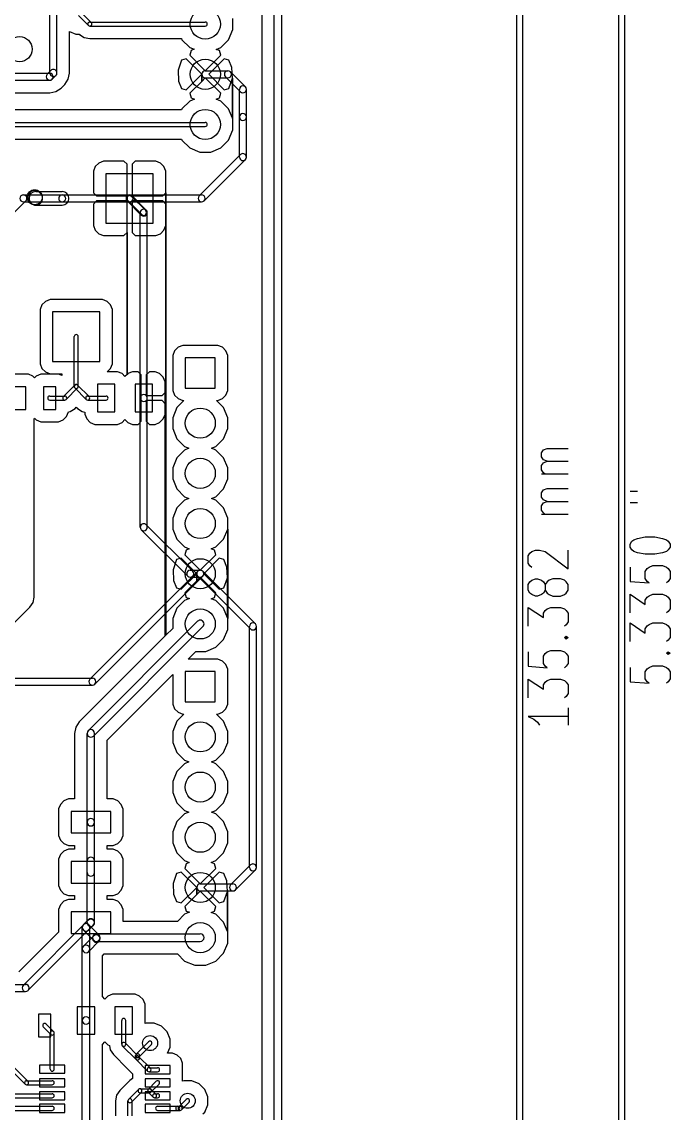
# Model space of a CAD drawing. Extents: x -29274 to 69862, y 24345 to 162744.
# Drawn here: x 56545 to 69462, y 40624 to 62365 of the extents above; entities that cross this region are included whole.
import ezdxf

# ---------------------------------------------------------------- set-up
doc = ezdxf.new("R2010")
doc.units = 0
doc.layers.add('BLACK', color=1, linetype='CONTINUOUS')

msp = doc.modelspace()

# ---------------------------------------------------------------- linework, layer by layer
at = {"layer": 'BLACK'}
for p, q in [((66406, 24474), (66406, 77774)), ((66526, 24474), (66526, 77774)), ((68438, 24426), (68438, 77776)), ((68558, 24426), (68558, 77776)), ((61575, 34920), (61575, 75920)), ((61725, 34920), (61725, 75920)), ((61325, 75620), (61325, 35070)), ((61325, 75620), (61325, 35070)), ((57105, 61345), (57105, 62895)), ((57245, 61345), (57245, 62895)), ((57871, 62292), (57672, 62491)), ((57928, 62349), (57729, 62548)), ((60749, 62211), (60749, 62429)), ((60749, 62211), (60749, 62429)), ((57900, 62360), (60200, 62360)), ((57900, 62280), (60200, 62280)), ((60665, 62009), (60749, 62211)), ((60665, 62009), (60749, 62211)), ((57495, 61345), (57495, 62174)), ((57495, 62174), (57620, 62121)), ((57495, 61345), (57495, 62174)), ((57495, 62174), (57620, 62121)), ((57620, 62121), (57689, 62121)), ((57620, 62121), (57689, 62121)), ((57689, 62121), (57694, 62116)), ((57689, 62121), (57694, 62116)), ((57694, 62116), (57695, 62115)), ((57694, 62116), (57695, 62115)), ((57695, 62115), (57788, 62053)), ((57695, 62115), (57788, 62053)), ((57788, 62053), (57789, 62052)), ((57788, 62053), (57789, 62052)), ((57789, 62052), (57899, 62031)), ((57789, 62052), (57899, 62031)), ((57899, 62031), (57900, 62030)), ((57899, 62031), (57900, 62030)), ((57900, 62030), (59726, 62030)), ((57900, 62030), (59726, 62030)), ((59726, 62030), (59735, 62009)), ((59726, 62030), (59735, 62009)), ((59735, 62009), (59889, 61855)), ((59735, 62009), (59889, 61855)), ((60511, 61855), (60665, 62009)), ((60511, 61855), (60665, 62009)), ((59889, 61855), (59980, 61818)), ((59889, 61855), (59980, 61818)), ((59919, 61792), (59892, 61698)), ((59919, 61792), (59892, 61698)), ((59980, 61818), (59919, 61792)), ((59980, 61818), (59919, 61792)), ((60415, 61816), (60511, 61855)), ((60415, 61816), (60511, 61855)), ((60481, 61792), (60415, 61816)), ((60481, 61792), (60415, 61816)), ((60508, 61698), (60481, 61792)), ((60508, 61698), (60481, 61792)), ((59728, 61601), (59657, 61399)), ((59728, 61601), (59657, 61399)), ((59822, 61628), (59728, 61601)), ((59822, 61628), (59728, 61601)), ((60129, 61320), (59822, 61628)), ((60129, 61320), (59822, 61628)), ((59892, 61698), (60200, 61391)), ((59892, 61698), (60200, 61391)), ((60200, 61391), (60508, 61698)), ((60200, 61391), (60508, 61698)), ((60578, 61628), (60271, 61320)), ((60578, 61628), (60271, 61320)), ((60672, 61601), (60578, 61628)), ((60672, 61601), (60578, 61628)), ((60732, 61454), (60672, 61601)), ((60732, 61454), (60672, 61601)), ((55950, 61340), (57100, 61340)), ((57050, 61320), (57125, 61395)), ((57471, 61223), (57495, 61345)), ((57471, 61223), (57495, 61345)), ((59657, 61399), (59668, 61186)), ((59657, 61399), (59668, 61186)), ((59822, 61012), (60129, 61320)), ((59822, 61012), (60129, 61320)), ((60129, 61179), (60129, 61320)), ((60129, 61320), (60129, 61179)), ((60129, 61179), (60129, 61320)), ((60129, 61320), (60129, 61179)), ((60200, 61390), (60650, 61390)), ((60271, 61320), (60578, 61012)), ((60271, 61320), (60578, 61012)), ((60700, 61369), (60999, 61070)), ((60743, 61241), (60732, 61454)), ((60743, 61241), (60732, 61454)), ((55950, 61200), (57100, 61200)), ((57149, 61221), (57224, 61296)), ((57326, 61044), (57401, 61119)), ((57326, 61044), (57401, 61119)), ((57401, 61119), (57471, 61222)), ((57401, 61119), (57471, 61222)), ((57471, 61222), (57471, 61223)), ((57471, 61222), (57471, 61223)), ((59668, 61186), (59728, 61039)), ((59668, 61186), (59728, 61039)), ((60129, 61179), (59892, 60942)), ((60129, 61179), (59892, 60942)), ((60200, 61249), (60129, 61179)), ((60200, 61249), (60129, 61179)), ((60200, 61250), (60650, 61250)), ((60508, 60942), (60200, 61249)), ((60508, 60942), (60200, 61249)), ((60601, 61270), (60900, 60971)), ((60672, 61039), (60743, 61241)), ((60672, 61039), (60743, 61241)), ((60743, 60444), (60743, 61241)), ((60743, 61241), (60743, 60444)), ((60743, 60444), (60743, 61241)), ((60743, 61241), (60743, 60444)), ((55950, 60950), (57100, 60950)), ((55950, 60950), (57100, 60950)), ((57100, 60950), (57222, 60974)), ((57100, 60950), (57222, 60974)), ((57222, 60974), (57223, 60974)), ((57222, 60974), (57223, 60974)), ((57223, 60974), (57326, 61044)), ((57223, 60974), (57326, 61044)), ((59728, 61039), (59822, 61012)), ((59728, 61039), (59822, 61012)), ((59892, 60942), (59919, 60848)), ((59892, 60942), (59919, 60848)), ((60481, 60848), (60508, 60942)), ((60481, 60848), (60508, 60942)), ((60578, 61012), (60672, 61039)), ((60578, 61012), (60672, 61039)), ((60880, 60470), (60880, 61020)), ((61020, 60470), (61020, 61020)), ((59889, 60785), (59735, 60631)), ((59889, 60785), (59735, 60631)), ((59984, 60825), (59889, 60785)), ((59984, 60825), (59889, 60785)), ((59919, 60848), (59984, 60825)), ((59919, 60848), (59984, 60825)), ((60419, 60823), (60481, 60848)), ((60419, 60823), (60481, 60848)), ((60511, 60785), (60419, 60823)), ((60511, 60785), (60419, 60823)), ((60665, 60631), (60511, 60785)), ((60665, 60631), (60511, 60785)), ((59726, 60610), (55320, 60610)), ((59726, 60610), (55320, 60610)), ((59735, 60631), (59726, 60610)), ((59735, 60631), (59726, 60610)), ((60743, 60444), (60665, 60631)), ((60743, 60444), (60665, 60631)), ((60749, 60429), (60743, 60444)), ((60749, 60429), (60743, 60444)), ((60880, 59670), (60880, 60470)), ((61020, 59670), (61020, 60470)), ((55200, 60360), (60200, 60360)), ((55200, 60280), (60200, 60280)), ((60749, 60211), (60749, 60429)), ((60749, 60211), (60749, 60429)), ((55200, 60030), (59726, 60030)), ((55200, 60030), (59726, 60030)), ((59726, 60030), (59735, 60009)), ((59726, 60030), (59735, 60009)), ((59735, 60009), (59889, 59855)), ((59735, 60009), (59889, 59855)), ((60511, 59855), (60665, 60009)), ((60511, 59855), (60665, 60009)), ((60665, 60009), (60749, 60211)), ((60665, 60009), (60749, 60211)), ((59889, 59855), (60091, 59771)), ((59889, 59855), (60091, 59771)), ((60309, 59771), (60511, 59855)), ((60309, 59771), (60511, 59855)), ((58170, 59588), (58079, 59550)), ((58170, 59588), (58079, 59550)), ((58269, 59588), (58170, 59588)), ((58269, 59588), (58170, 59588)), ((58580, 59589), (58269, 59588)), ((58580, 59589), (58269, 59588)), ((58642, 59527), (58580, 59589)), ((58642, 59527), (58580, 59589)), ((58804, 59589), (58742, 59527)), ((58804, 59589), (58742, 59527)), ((59115, 59588), (58804, 59589)), ((59115, 59588), (58804, 59589)), ((59214, 59588), (59115, 59588)), ((59214, 59588), (59115, 59588)), ((59305, 59550), (59214, 59588)), ((59305, 59550), (59214, 59588)), ((60078, 58898), (60899, 59719)), ((60091, 59771), (60309, 59771)), ((60091, 59771), (60309, 59771)), ((60177, 58799), (60998, 59620)), ((57971, 59388), (57970, 58959)), ((57971, 59388), (57970, 58959)), ((58009, 59480), (57971, 59388)), ((58009, 59480), (57971, 59388)), ((58079, 59550), (58009, 59480)), ((58079, 59550), (58009, 59480)), ((58642, 58897), (58642, 59527)), ((58642, 58897), (58642, 59527)), ((58742, 59527), (58742, 58897)), ((58742, 59527), (58742, 58897)), ((59375, 59480), (59305, 59550)), ((59375, 59480), (59305, 59550)), ((59413, 59388), (59375, 59480)), ((59413, 59388), (59375, 59480)), ((59414, 58959), (59413, 59388)), ((59414, 58959), (59413, 59388)), ((59164, 59339), (58220, 59339)), ((58220, 59339), (58220, 58355)), ((59164, 58355), (59164, 59339)), ((56823, 58982), (57349, 58982)), ((56918, 58943), (56895, 58966)), ((57970, 58959), (58032, 58897)), ((57970, 58959), (58032, 58897)), ((59352, 58897), (59414, 58959)), ((59352, 58897), (59414, 58959)), ((59414, 58735), (59414, 58959)), ((59414, 58959), (59414, 58735)), ((59414, 58735), (59414, 58959)), ((59414, 58959), (59414, 58735)), ((55950, 58122), (56625, 58797)), ((56577, 58917), (57349, 58917)), ((56577, 58777), (57349, 58777)), ((56727, 58752), (56704, 58775)), ((56823, 58712), (57349, 58712)), ((57350, 58917), (58692, 58917)), ((57350, 58777), (58692, 58777)), ((58032, 58797), (57970, 58735)), ((58032, 58797), (57970, 58735)), ((57970, 58735), (57971, 58306)), ((57970, 58735), (57971, 58306)), ((58032, 58897), (58642, 58897)), ((58032, 58897), (58642, 58897)), ((58642, 58797), (58032, 58797)), ((58642, 58797), (58032, 58797)), ((58642, 58797), (58642, 58897)), ((58642, 58897), (58642, 58797)), ((58642, 58797), (58642, 58897)), ((58642, 58897), (58642, 58797)), ((58925, 58515), (58642, 58798)), ((58642, 58167), (58642, 58797)), ((58642, 58167), (58642, 58797)), ((58936, 58526), (58653, 58809)), ((58692, 58917), (60126, 58917)), ((58692, 58777), (60126, 58777)), ((59013, 58603), (58730, 58886)), ((59024, 58614), (58741, 58897)), ((58742, 58897), (59352, 58897)), ((58742, 58897), (59352, 58897)), ((59352, 58797), (58742, 58797)), ((58742, 58797), (58742, 58167)), ((59352, 58797), (58742, 58797)), ((58742, 58797), (58742, 58167)), ((59414, 58735), (59352, 58797)), ((59414, 58735), (59352, 58797)), ((59413, 58306), (59414, 58735)), ((59413, 58306), (59414, 58735)), ((59414, 50144), (59414, 58735)), ((59414, 58735), (59414, 50144)), ((59414, 50144), (59414, 58735)), ((59414, 58735), (59414, 50144)), ((58905, 54870), (58905, 58564)), ((59045, 54870), (59045, 58564)), ((57971, 58306), (58009, 58214)), ((57971, 58306), (58009, 58214)), ((58220, 58355), (59164, 58355)), ((59375, 58214), (59413, 58306)), ((59375, 58214), (59413, 58306)), ((58009, 58214), (58079, 58144)), ((58009, 58214), (58079, 58144)), ((58079, 58144), (58170, 58106)), ((58079, 58144), (58170, 58106)), ((58170, 58106), (58269, 58106)), ((58170, 58106), (58269, 58106)), ((58269, 58106), (58580, 58105)), ((58269, 58106), (58580, 58105)), ((58580, 58105), (58642, 58167)), ((58580, 58105), (58642, 58167)), ((58642, 55339), (58642, 58167)), ((58642, 58167), (58642, 55339)), ((58642, 55339), (58642, 58167)), ((58642, 58167), (58642, 55339)), ((58742, 58167), (58804, 58105)), ((58742, 58167), (58804, 58105)), ((58804, 58105), (59115, 58106)), ((58804, 58105), (59115, 58106)), ((59115, 58106), (59214, 58106)), ((59115, 58106), (59214, 58106)), ((59214, 58106), (59305, 58144)), ((59214, 58106), (59305, 58144)), ((59305, 58144), (59375, 58214)), ((59305, 58144), (59375, 58214)), ((57016, 56796), (56946, 56726)), ((57016, 56796), (56946, 56726)), ((57108, 56834), (57016, 56796)), ((57108, 56834), (57016, 56796)), ((58052, 56834), (57108, 56834)), ((58052, 56834), (57108, 56834)), ((58151, 56834), (58052, 56834)), ((58151, 56834), (58052, 56834)), ((58242, 56796), (58151, 56834)), ((58242, 56796), (58151, 56834)), ((58312, 56726), (58242, 56796)), ((58312, 56726), (58242, 56796)), ((56946, 56726), (56908, 56635)), ((56946, 56726), (56908, 56635)), ((56908, 56635), (56908, 56536)), ((56908, 56635), (56908, 56536)), ((56908, 56536), (56908, 55552)), ((56908, 56536), (56908, 55552)), ((58101, 56585), (57157, 56585)), ((57157, 56585), (57157, 55601)), ((58101, 55601), (58101, 56585)), ((58350, 56634), (58312, 56726)), ((58350, 56634), (58312, 56726)), ((58350, 55650), (58350, 56634)), ((58350, 55650), (58350, 56634)), ((57589, 55099), (57589, 56093)), ((57669, 55099), (57669, 56093)), ((59659, 55881), (59589, 55811)), ((59659, 55881), (59589, 55811)), ((59751, 55919), (59659, 55881)), ((59751, 55919), (59659, 55881)), ((60351, 55919), (59751, 55919)), ((60351, 55919), (59751, 55919)), ((60450, 55919), (60351, 55919)), ((60450, 55919), (60351, 55919)), ((60541, 55881), (60450, 55919)), ((60541, 55881), (60450, 55919)), ((60611, 55811), (60541, 55881)), ((60611, 55811), (60541, 55881)), ((59589, 55811), (59551, 55720)), ((59589, 55811), (59551, 55720)), ((59551, 55720), (59551, 55621)), ((59551, 55720), (59551, 55621)), ((60400, 55670), (59800, 55670)), ((59800, 55670), (59800, 55070)), ((60400, 55070), (60400, 55670)), ((60649, 55719), (60611, 55811)), ((60649, 55719), (60611, 55811)), ((60649, 55119), (60649, 55719)), ((60649, 55119), (60649, 55719)), ((56908, 55552), (56946, 55460)), ((56908, 55552), (56946, 55460)), ((56946, 55460), (57016, 55390)), ((56946, 55460), (57016, 55390)), ((57157, 55601), (58101, 55601)), ((58246, 55394), (58312, 55460)), ((58246, 55394), (58312, 55460)), ((58312, 55460), (58350, 55551)), ((58312, 55460), (58350, 55551)), ((58350, 55551), (58350, 55650)), ((58350, 55551), (58350, 55650)), ((59551, 55621), (59551, 55021)), ((59551, 55621), (59551, 55021)), ((56576, 55344), (56326, 55344)), ((56576, 55344), (56326, 55344)), ((56675, 55344), (56576, 55344)), ((56675, 55344), (56576, 55344)), ((56766, 55306), (56675, 55344)), ((56766, 55306), (56675, 55344)), ((56800, 55272), (56766, 55306)), ((56800, 55272), (56766, 55306)), ((56834, 55306), (56800, 55272)), ((56834, 55306), (56800, 55272)), ((56926, 55344), (56834, 55306)), ((56926, 55344), (56834, 55306)), ((57176, 55344), (56926, 55344)), ((57176, 55344), (56926, 55344)), ((57016, 55390), (57107, 55352)), ((57016, 55390), (57107, 55352)), ((57107, 55352), (57206, 55352)), ((57107, 55352), (57206, 55352)), ((57275, 55344), (57176, 55344)), ((57275, 55344), (57176, 55344)), ((57206, 55352), (57339, 55352)), ((57206, 55352), (57339, 55352)), ((57339, 55318), (57275, 55344)), ((57339, 55318), (57275, 55344)), ((57339, 55352), (57339, 55318)), ((57339, 55352), (57339, 55318)), ((58351, 55394), (58246, 55394)), ((58351, 55394), (58246, 55394)), ((58450, 55394), (58351, 55394)), ((58450, 55394), (58351, 55394)), ((58541, 55356), (58450, 55394)), ((58541, 55356), (58450, 55394)), ((58600, 55297), (58541, 55356)), ((58600, 55297), (58541, 55356)), ((58642, 55339), (58600, 55297)), ((58642, 55339), (58600, 55297)), ((58659, 55356), (58642, 55339)), ((58659, 55356), (58642, 55339)), ((58751, 55394), (58659, 55356)), ((58751, 55394), (58659, 55356)), ((58863, 55395), (58751, 55394)), ((58863, 55395), (58751, 55394)), ((58925, 55333), (58863, 55395)), ((58925, 55333), (58863, 55395)), ((58925, 54970), (58925, 55333)), ((58925, 54970), (58925, 55333)), ((59087, 55395), (59025, 55333)), ((59087, 55395), (59025, 55333)), ((59025, 55333), (59025, 54920)), ((59025, 55333), (59025, 54920)), ((59199, 55394), (59087, 55395)), ((59199, 55394), (59087, 55395)), ((59291, 55356), (59199, 55394)), ((59291, 55356), (59199, 55394)), ((59361, 55286), (59291, 55356)), ((59361, 55286), (59291, 55356)), ((59399, 55195), (59361, 55286)), ((59399, 55195), (59361, 55286)), ((56625, 55095), (56375, 55095)), ((56625, 54645), (56625, 55095)), ((57225, 55095), (56975, 55095)), ((56975, 55095), (56975, 54645)), ((57225, 54645), (57225, 55095)), ((57600, 55127), (57372, 54899)), ((57656, 55071), (57428, 54843)), ((57829, 54843), (57601, 55071)), ((57885, 54899), (57657, 55127)), ((58050, 55145), (58050, 54595)), ((58400, 55145), (58050, 55145)), ((58400, 54595), (58400, 55145)), ((58800, 55145), (58800, 54595)), ((59150, 55145), (58800, 55145)), ((59150, 54595), (59150, 55145)), ((59399, 55096), (59399, 55195)), ((59399, 55096), (59399, 55195)), ((59400, 54982), (59399, 55096)), ((59400, 54982), (59399, 55096)), ((59551, 55021), (59589, 54929)), ((59551, 55021), (59589, 54929)), ((59800, 55070), (60400, 55070)), ((60611, 54929), (60649, 55020)), ((60611, 54929), (60649, 55020)), ((60649, 55020), (60649, 55119)), ((60649, 55020), (60649, 55119)), ((57100, 54910), (57400, 54910)), ((57100, 54830), (57400, 54830)), ((57858, 54910), (58224, 54910)), ((57858, 54830), (58224, 54830)), ((58905, 52296), (58905, 54870)), ((58925, 54920), (58925, 54970)), ((58925, 54920), (58925, 54970)), ((58925, 54820), (58925, 54920)), ((58925, 54820), (58925, 54920)), ((58925, 54770), (58925, 54820)), ((58925, 54770), (58925, 54820)), ((59025, 54920), (59338, 54920)), ((59025, 54920), (59338, 54920)), ((59338, 54820), (59025, 54820)), ((59025, 54820), (59025, 54407)), ((59338, 54820), (59025, 54820)), ((59025, 54820), (59025, 54407)), ((59045, 52296), (59045, 54870)), ((59338, 54920), (59400, 54982)), ((59338, 54920), (59400, 54982)), ((59400, 54758), (59338, 54820)), ((59400, 54758), (59338, 54820)), ((59400, 54758), (59400, 54982)), ((59400, 54982), (59400, 54758)), ((59400, 54758), (59400, 54982)), ((59400, 54982), (59400, 54758)), ((59589, 54929), (59659, 54859)), ((59589, 54929), (59659, 54859)), ((59775, 54821), (59635, 54681)), ((59775, 54821), (59635, 54681)), ((59659, 54859), (59750, 54821)), ((59659, 54859), (59750, 54821)), ((59750, 54821), (59775, 54821)), ((59750, 54821), (59775, 54821)), ((60565, 54681), (60425, 54821)), ((60425, 54821), (60449, 54821)), ((60565, 54681), (60425, 54821)), ((60425, 54821), (60449, 54821)), ((60449, 54821), (60541, 54859)), ((60449, 54821), (60541, 54859)), ((60541, 54859), (60611, 54929)), ((60541, 54859), (60611, 54929)), ((56375, 54645), (56625, 54645)), ((56975, 54645), (57225, 54645)), ((57436, 54504), (57473, 54595)), ((57436, 54504), (57473, 54595)), ((57473, 54595), (57474, 54595)), ((57473, 54595), (57474, 54595)), ((57474, 54595), (57511, 54602)), ((57474, 54595), (57511, 54602)), ((57511, 54602), (57605, 54665)), ((57511, 54602), (57605, 54665)), ((57605, 54665), (57629, 54689)), ((57605, 54665), (57629, 54689)), ((57629, 54689), (57652, 54666)), ((57629, 54689), (57652, 54666)), ((57652, 54666), (57653, 54665)), ((57652, 54666), (57653, 54665)), ((57653, 54665), (57746, 54603)), ((57653, 54665), (57746, 54603)), ((57746, 54603), (57747, 54602)), ((57746, 54603), (57747, 54602)), ((57747, 54602), (57801, 54592)), ((57747, 54602), (57801, 54592)), ((57801, 54592), (57801, 54546)), ((57801, 54592), (57801, 54546)), ((58050, 54595), (58400, 54595)), ((58800, 54595), (59150, 54595)), ((58925, 54407), (58925, 54770)), ((58925, 54407), (58925, 54770)), ((59399, 54644), (59400, 54758)), ((59399, 54644), (59400, 54758)), ((59399, 54545), (59399, 54644)), ((59399, 54545), (59399, 54644)), ((59400, 50130), (59400, 54758)), ((59400, 54758), (59400, 50130)), ((59400, 50130), (59400, 54758)), ((59400, 54758), (59400, 50130)), ((59635, 54681), (59551, 54479)), ((59635, 54681), (59551, 54479)), ((60649, 54479), (60565, 54681)), ((60649, 54479), (60565, 54681)), ((56790, 54458), (56800, 54468)), ((56790, 54458), (56800, 54468)), ((56790, 50906), (56790, 54458)), ((56790, 50906), (56790, 54458)), ((56800, 54468), (56834, 54434)), ((56800, 54468), (56834, 54434)), ((56834, 54434), (56925, 54396)), ((56834, 54434), (56925, 54396)), ((56925, 54396), (57024, 54396)), ((56925, 54396), (57024, 54396)), ((57024, 54396), (57274, 54396)), ((57024, 54396), (57274, 54396)), ((57274, 54396), (57366, 54434)), ((57274, 54396), (57366, 54434)), ((57366, 54434), (57436, 54504)), ((57366, 54434), (57436, 54504)), ((57801, 54546), (57839, 54454)), ((57801, 54546), (57839, 54454)), ((57839, 54454), (57909, 54384)), ((57839, 54454), (57909, 54384)), ((57909, 54384), (58000, 54346)), ((57909, 54384), (58000, 54346)), ((58449, 54346), (58541, 54384)), ((58449, 54346), (58541, 54384)), ((58541, 54384), (58600, 54443)), ((58541, 54384), (58600, 54443)), ((58600, 54443), (58659, 54384)), ((58600, 54443), (58659, 54384)), ((58659, 54384), (58751, 54346)), ((58659, 54384), (58751, 54346)), ((58863, 54345), (58925, 54407)), ((58863, 54345), (58925, 54407)), ((59025, 54407), (59087, 54345)), ((59025, 54407), (59087, 54345)), ((59199, 54346), (59291, 54384)), ((59199, 54346), (59291, 54384)), ((59291, 54384), (59361, 54454)), ((59291, 54384), (59361, 54454)), ((59361, 54454), (59399, 54545)), ((59361, 54454), (59399, 54545)), ((59551, 54479), (59551, 54261)), ((59551, 54479), (59551, 54261)), ((60649, 54261), (60649, 54479)), ((60649, 54261), (60649, 54479)), ((58000, 54346), (58099, 54346)), ((58000, 54346), (58099, 54346)), ((58099, 54346), (58449, 54346)), ((58099, 54346), (58449, 54346)), ((58751, 54346), (58863, 54345)), ((58751, 54346), (58863, 54345)), ((59087, 54345), (59199, 54346)), ((59087, 54345), (59199, 54346)), ((59551, 54261), (59635, 54059)), ((59551, 54261), (59635, 54059)), ((60565, 54059), (60649, 54261)), ((60565, 54059), (60649, 54261)), ((59635, 54059), (59789, 53905)), ((59635, 54059), (59789, 53905)), ((60411, 53905), (60565, 54059)), ((60411, 53905), (60565, 54059)), ((59789, 53835), (59635, 53681)), ((59789, 53835), (59635, 53681)), ((59789, 53905), (59873, 53870)), ((59789, 53905), (59873, 53870)), ((59873, 53870), (59789, 53835)), ((59873, 53870), (59789, 53835)), ((60326, 53870), (60411, 53905)), ((60326, 53870), (60411, 53905)), ((60411, 53835), (60326, 53870)), ((60411, 53835), (60326, 53870)), ((60565, 53681), (60411, 53835)), ((60565, 53681), (60411, 53835)), ((66896, 53781), (66935, 53839)), ((66896, 53696), (66896, 53781)), ((66935, 53839), (67011, 53867)), ((67011, 53867), (67430, 53867)), ((59635, 53681), (59551, 53479)), ((59635, 53681), (59551, 53479)), ((60649, 53479), (60565, 53681)), ((60649, 53479), (60565, 53681)), ((66935, 53639), (66896, 53696)), ((66896, 53524), (66935, 53581)), ((66896, 53439), (66896, 53524)), ((67011, 53610), (66935, 53639)), ((66935, 53581), (67011, 53610)), ((67011, 53610), (67430, 53610)), ((59551, 53479), (59551, 53261)), ((59551, 53479), (59551, 53261)), ((60649, 53261), (60649, 53479)), ((60649, 53261), (60649, 53479)), ((66935, 53381), (66896, 53439)), ((67430, 53353), (66896, 53353)), ((66973, 53353), (66935, 53381)), ((59551, 53261), (59635, 53059)), ((59551, 53261), (59635, 53059)), ((59635, 53059), (59789, 52905)), ((59635, 53059), (59789, 52905)), ((60411, 52905), (60565, 53059)), ((60411, 52905), (60565, 53059)), ((60565, 53059), (60649, 53261)), ((60565, 53059), (60649, 53261)), ((66935, 53039), (67011, 53067)), ((67011, 53067), (67430, 53067)), ((59789, 52835), (59635, 52681)), ((59789, 52835), (59635, 52681)), ((59789, 52905), (59873, 52870)), ((59789, 52905), (59873, 52870)), ((59873, 52870), (59789, 52835)), ((59873, 52870), (59789, 52835)), ((60326, 52870), (60411, 52905)), ((60326, 52870), (60411, 52905)), ((60411, 52835), (60326, 52870)), ((60411, 52835), (60326, 52870)), ((60565, 52681), (60411, 52835)), ((60565, 52681), (60411, 52835)), ((66896, 52981), (66935, 53039)), ((66896, 52896), (66896, 52981)), ((66935, 52839), (66896, 52896)), ((67011, 52810), (66935, 52839)), ((68662, 53016), (68814, 53016)), ((59635, 52681), (59551, 52479)), ((59635, 52681), (59551, 52479)), ((60649, 52479), (60565, 52681)), ((60649, 52479), (60565, 52681)), ((66896, 52724), (66935, 52781)), ((66896, 52639), (66896, 52724)), ((66935, 52581), (66896, 52639)), ((66935, 52781), (67011, 52810)), ((67011, 52810), (67430, 52810)), ((68662, 52787), (68814, 52787)), ((59551, 52479), (59551, 52261)), ((59551, 52479), (59551, 52261)), ((60649, 52261), (60649, 52479)), ((60649, 52261), (60649, 52479)), ((67430, 52553), (66896, 52553)), ((66973, 52553), (66935, 52581)), ((59850, 51321), (58925, 52246)), ((59949, 51420), (59024, 52345)), ((59551, 52261), (59635, 52059)), ((59551, 52261), (59635, 52059)), ((60565, 52059), (60649, 52261)), ((60565, 52059), (60649, 52261)), ((60649, 50479), (60649, 52261)), ((60649, 52261), (60649, 50479)), ((60649, 50479), (60649, 52261)), ((60649, 52261), (60649, 50479)), ((59635, 52059), (59789, 51905)), ((59635, 52059), (59789, 51905)), ((60411, 51905), (60565, 52059)), ((60411, 51905), (60565, 52059)), ((68662, 51959), (68700, 52016)), ((68700, 52016), (68738, 52045)), ((68738, 52045), (68814, 52074)), ((68814, 52074), (68967, 52102)), ((68967, 52102), (69157, 52102)), ((69157, 52102), (69309, 52074)), ((69309, 52074), (69386, 52045)), ((69386, 52045), (69424, 52016)), ((69424, 52016), (69462, 51959)), ((59789, 51905), (59880, 51868)), ((59789, 51905), (59880, 51868)), ((59819, 51842), (59792, 51748)), ((59819, 51842), (59792, 51748)), ((59792, 51748), (60100, 51441)), ((59792, 51748), (60100, 51441)), ((59880, 51868), (59819, 51842)), ((59880, 51868), (59819, 51842)), ((60100, 51441), (60408, 51748)), ((60100, 51441), (60408, 51748)), ((60315, 51866), (60411, 51905)), ((60315, 51866), (60411, 51905)), ((60381, 51842), (60315, 51866)), ((60381, 51842), (60315, 51866)), ((60408, 51748), (60381, 51842)), ((60408, 51748), (60381, 51842)), ((66630, 51725), (66668, 51782)), ((66668, 51782), (66706, 51811)), ((66706, 51811), (66782, 51839)), ((66782, 51839), (66858, 51839)), ((66858, 51839), (66973, 51811)), ((66973, 51811), (67430, 51468)), ((67430, 51468), (67430, 51839)), ((68662, 51902), (68662, 51959)), ((68700, 51845), (68662, 51902)), ((68738, 51816), (68700, 51845)), ((68814, 51788), (68738, 51816)), ((68967, 51759), (68814, 51788)), ((69157, 51759), (68967, 51759)), ((69309, 51788), (69157, 51759)), ((69386, 51816), (69309, 51788)), ((69424, 51845), (69386, 51816)), ((69462, 51902), (69424, 51845)), ((69462, 51959), (69462, 51902)), ((59628, 51651), (59557, 51449)), ((59628, 51651), (59557, 51449)), ((59722, 51678), (59628, 51651)), ((59722, 51678), (59628, 51651)), ((60029, 51370), (59722, 51678)), ((60029, 51370), (59722, 51678)), ((60478, 51678), (60171, 51370)), ((60478, 51678), (60171, 51370)), ((60572, 51651), (60478, 51678)), ((60572, 51651), (60478, 51678)), ((60632, 51504), (60572, 51651)), ((60632, 51504), (60572, 51651)), ((66630, 51582), (66630, 51725)), ((66668, 51525), (66630, 51582)), ((69043, 51503), (69119, 51531)), ((69119, 51531), (69309, 51531)), ((69309, 51531), (69386, 51503)), ((60050, 51419), (57901, 49270)), ((60149, 51320), (58000, 49171)), ((59557, 51449), (59568, 51236)), ((59557, 51449), (59568, 51236)), ((59722, 51062), (60029, 51370)), ((59722, 51062), (60029, 51370)), ((59900, 51440), (60100, 51440)), ((60029, 51229), (60029, 51370)), ((60029, 51370), (60029, 51229)), ((60029, 51229), (60029, 51370)), ((60029, 51370), (60029, 51229)), ((61100, 50271), (60051, 51320)), ((61199, 50370), (60150, 51419)), ((60171, 51370), (60478, 51062)), ((60171, 51370), (60478, 51062)), ((60643, 51291), (60632, 51504)), ((60643, 51291), (60632, 51504)), ((66706, 51496), (66668, 51525)), ((68662, 51503), (68662, 51217)), ((68967, 51417), (69005, 51474)), ((68967, 51274), (68967, 51417)), ((69005, 51474), (69043, 51503)), ((69386, 51503), (69424, 51474)), ((69424, 51474), (69462, 51417)), ((69462, 51417), (69462, 51274)), ((59568, 51236), (59628, 51089)), ((59568, 51236), (59628, 51089)), ((60029, 51229), (59792, 50992)), ((60029, 51229), (59792, 50992)), ((59900, 51300), (60100, 51300)), ((60100, 51299), (60029, 51229)), ((60100, 51299), (60029, 51229)), ((60408, 50992), (60100, 51299)), ((60408, 50992), (60100, 51299)), ((60572, 51089), (60643, 51291)), ((60572, 51089), (60643, 51291)), ((60643, 50494), (60643, 51291)), ((60643, 51291), (60643, 50494)), ((60643, 50494), (60643, 51291)), ((60643, 51291), (60643, 50494)), ((66630, 51154), (66668, 51211)), ((66630, 51040), (66630, 51154)), ((66668, 51211), (66706, 51240)), ((66706, 51240), (66782, 51268)), ((66782, 51268), (66820, 51268)), ((66820, 51268), (66896, 51240)), ((66896, 51240), (66935, 51211)), ((66935, 51211), (66973, 51154)), ((67011, 51211), (66973, 51154)), ((66973, 51154), (66973, 51040)), ((67049, 51240), (67011, 51211)), ((67125, 51268), (67049, 51240)), ((67277, 51268), (67125, 51268)), ((67354, 51240), (67277, 51268)), ((67392, 51211), (67354, 51240)), ((67430, 51154), (67392, 51211)), ((67430, 51040), (67430, 51154)), ((68662, 51217), (69043, 51188)), ((69005, 51217), (68967, 51274)), ((69043, 51188), (69005, 51217)), ((69424, 51217), (69386, 51188)), ((69462, 51274), (69424, 51217)), ((56768, 50795), (56790, 50906)), ((56768, 50795), (56790, 50906)), ((59628, 51089), (59722, 51062)), ((59628, 51089), (59722, 51062)), ((59792, 50992), (59819, 50898)), ((59792, 50992), (59819, 50898)), ((59819, 50898), (59884, 50875)), ((59819, 50898), (59884, 50875)), ((60319, 50873), (60381, 50898)), ((60319, 50873), (60381, 50898)), ((60381, 50898), (60408, 50992)), ((60381, 50898), (60408, 50992)), ((60478, 51062), (60572, 51089)), ((60478, 51062), (60572, 51089)), ((66668, 50982), (66630, 51040)), ((66706, 50954), (66668, 50982)), ((66782, 50925), (66706, 50954)), ((66820, 50925), (66782, 50925)), ((66896, 50954), (66820, 50925)), ((66935, 50982), (66896, 50954)), ((66973, 51040), (66935, 50982)), ((66973, 51040), (67011, 50982)), ((67011, 50982), (67049, 50954)), ((67049, 50954), (67125, 50925)), ((67125, 50925), (67277, 50925)), ((67277, 50925), (67354, 50954)), ((67354, 50954), (67392, 50982)), ((67392, 50982), (67430, 51040)), ((68662, 50589), (68662, 50960)), ((68662, 50960), (68967, 50760)), ((68967, 50846), (69005, 50903)), ((69005, 50903), (69043, 50932)), ((69043, 50932), (69119, 50960)), ((69119, 50960), (69309, 50960)), ((69309, 50960), (69386, 50932)), ((69386, 50932), (69424, 50903)), ((69424, 50903), (69462, 50846)), ((54019, 48015), (56705, 50701)), ((54019, 48015), (56705, 50701)), ((56705, 50701), (56768, 50795)), ((56705, 50701), (56768, 50795)), ((59635, 50681), (59551, 50479)), ((59635, 50681), (59551, 50479)), ((59789, 50835), (59635, 50681)), ((59789, 50835), (59635, 50681)), ((59884, 50875), (59789, 50835)), ((59884, 50875), (59789, 50835)), ((60411, 50835), (60319, 50873)), ((60411, 50835), (60319, 50873)), ((60565, 50681), (60411, 50835)), ((60565, 50681), (60411, 50835)), ((60643, 50494), (60565, 50681)), ((60643, 50494), (60565, 50681)), ((66630, 50326), (66630, 50697)), ((66630, 50697), (66935, 50497)), ((66973, 50640), (67011, 50669)), ((67011, 50669), (67087, 50697)), ((67087, 50697), (67277, 50697)), ((67277, 50697), (67354, 50669)), ((67354, 50669), (67392, 50640)), ((68967, 50760), (68967, 50846)), ((69462, 50674), (69424, 50617)), ((69462, 50846), (69462, 50674)), ((59551, 50479), (59551, 50281)), ((59551, 50479), (59551, 50281)), ((60649, 50479), (60643, 50494)), ((60649, 50479), (60643, 50494)), ((60649, 50261), (60649, 50479)), ((60649, 50261), (60649, 50479)), ((66935, 50583), (66973, 50640)), ((66935, 50497), (66935, 50583)), ((67392, 50640), (67430, 50583)), ((67430, 50583), (67430, 50411)), ((69424, 50617), (69386, 50589)), ((57867, 48243), (60047, 50423)), ((57973, 48137), (60153, 50317)), ((59551, 50281), (59414, 50144)), ((59551, 50281), (59414, 50144)), ((60565, 50059), (60649, 50261)), ((60565, 50059), (60649, 50261)), ((61080, 45520), (61080, 50320)), ((61220, 45520), (61220, 50320)), ((67392, 50354), (67354, 50326)), ((67430, 50411), (67392, 50354)), ((68662, 50018), (68662, 50389)), ((68662, 50389), (68967, 50189)), ((68967, 50275), (69005, 50332)), ((68967, 50189), (68967, 50275)), ((69005, 50332), (69043, 50361)), ((69043, 50361), (69119, 50389)), ((69119, 50389), (69309, 50389)), ((69309, 50389), (69386, 50361)), ((69386, 50361), (69424, 50332)), ((69424, 50332), (69462, 50275)), ((69462, 50275), (69462, 50103)), ((59400, 50130), (57690, 48420)), ((59400, 50130), (57690, 48420)), ((59414, 50144), (59400, 50130)), ((59414, 50144), (59400, 50130)), ((60411, 49905), (60565, 50059)), ((60411, 49905), (60565, 50059)), ((67354, 50097), (67392, 50125)), ((67392, 50068), (67354, 50097)), ((67354, 50097), (67430, 50097)), ((67392, 50125), (67430, 50097)), ((67430, 50097), (67392, 50068)), ((69424, 50046), (69386, 50018)), ((69462, 50103), (69424, 50046)), ((59859, 49669), (60011, 49821)), ((59859, 49669), (60011, 49821)), ((60011, 49821), (60209, 49821)), ((60011, 49821), (60209, 49821)), ((60209, 49821), (60411, 49905)), ((60209, 49821), (60411, 49905)), ((66630, 49812), (66630, 49526)), ((66973, 49783), (67011, 49812)), ((67011, 49812), (67087, 49840)), ((67087, 49840), (67277, 49840)), ((67277, 49840), (67354, 49812)), ((67354, 49812), (67392, 49783)), ((69386, 49789), (69424, 49817)), ((69424, 49760), (69386, 49789)), ((69386, 49789), (69462, 49789)), ((69424, 49817), (69462, 49789)), ((69462, 49789), (69424, 49760)), ((60351, 49669), (59859, 49669)), ((60351, 49669), (59859, 49669)), ((60450, 49669), (60351, 49669)), ((60450, 49669), (60351, 49669)), ((60541, 49631), (60450, 49669)), ((60541, 49631), (60450, 49669)), ((60611, 49561), (60541, 49631)), ((60611, 49561), (60541, 49631)), ((66935, 49726), (66973, 49783)), ((66935, 49583), (66935, 49726)), ((66973, 49526), (66935, 49583)), ((67392, 49783), (67430, 49726)), ((67430, 49583), (67392, 49526)), ((67430, 49726), (67430, 49583)), ((58245, 48055), (59551, 49361)), ((58245, 48055), (59551, 49361)), ((59551, 49361), (59551, 48771)), ((59551, 49361), (59551, 48771)), ((60400, 49420), (59800, 49420)), ((59800, 49420), (59800, 48820)), ((60400, 48820), (60400, 49420)), ((60649, 49469), (60611, 49561)), ((60649, 49469), (60611, 49561)), ((60649, 48869), (60649, 49469)), ((60649, 48869), (60649, 49469)), ((66630, 49526), (67011, 49497)), ((67011, 49497), (66973, 49526)), ((67392, 49526), (67354, 49497)), ((68662, 49504), (68662, 49218)), ((68967, 49418), (69005, 49475)), ((68967, 49275), (68967, 49418)), ((69005, 49475), (69043, 49504)), ((69043, 49504), (69119, 49532)), ((69119, 49532), (69309, 49532)), ((69309, 49532), (69386, 49504)), ((69386, 49504), (69424, 49475)), ((69424, 49475), (69462, 49418)), ((69462, 49418), (69462, 49275)), ((56100, 49290), (57950, 49290)), ((56100, 49150), (57950, 49150)), ((66630, 48898), (66630, 49269)), ((66630, 49269), (66935, 49069)), ((66935, 49155), (66973, 49212)), ((66935, 49069), (66935, 49155)), ((66973, 49212), (67011, 49241)), ((67011, 49241), (67087, 49269)), ((67087, 49269), (67277, 49269)), ((67277, 49269), (67354, 49241)), ((67354, 49241), (67392, 49212)), ((67392, 49212), (67430, 49155)), ((67430, 49155), (67430, 48983)), ((68662, 49218), (69043, 49189)), ((69005, 49218), (68967, 49275)), ((69043, 49189), (69005, 49218)), ((69424, 49218), (69386, 49189)), ((69462, 49275), (69424, 49218)), ((67392, 48926), (67354, 48898)), ((67430, 48983), (67392, 48926)), ((59551, 48771), (59589, 48679)), ((59551, 48771), (59589, 48679)), ((59800, 48820), (60400, 48820)), ((60611, 48679), (60649, 48770)), ((60611, 48679), (60649, 48770)), ((60649, 48770), (60649, 48869)), ((60649, 48770), (60649, 48869)), ((59589, 48679), (59659, 48609)), ((59589, 48679), (59659, 48609)), ((59775, 48571), (59635, 48431)), ((59775, 48571), (59635, 48431)), ((59659, 48609), (59750, 48571)), ((59659, 48609), (59750, 48571)), ((59750, 48571), (59775, 48571)), ((59750, 48571), (59775, 48571)), ((60565, 48431), (60425, 48571)), ((60425, 48571), (60449, 48571)), ((60565, 48431), (60425, 48571)), ((60425, 48571), (60449, 48571)), ((60449, 48571), (60541, 48609)), ((60449, 48571), (60541, 48609)), ((60541, 48609), (60611, 48679)), ((60541, 48609), (60611, 48679)), ((67430, 48527), (66630, 48527)), ((66630, 48527), (66744, 48470)), ((67430, 48698), (67430, 48355)), ((57620, 48314), (57595, 48190)), ((57620, 48314), (57595, 48190)), ((57690, 48420), (57620, 48314)), ((57690, 48420), (57620, 48314)), ((59635, 48431), (59551, 48229)), ((59635, 48431), (59551, 48229)), ((60649, 48229), (60565, 48431)), ((60649, 48229), (60565, 48431)), ((66744, 48470), (66820, 48412)), ((66820, 48412), (66858, 48355)), ((57595, 48190), (57595, 46883)), ((57595, 48190), (57595, 46883)), ((57845, 46420), (57845, 48190)), ((57995, 46420), (57995, 48190)), ((58245, 46883), (58245, 48055)), ((58245, 46883), (58245, 48055)), ((59551, 48229), (59551, 48011)), ((59551, 48229), (59551, 48011)), ((60649, 48011), (60649, 48229)), ((60649, 48011), (60649, 48229)), ((59551, 48011), (59635, 47809)), ((59551, 48011), (59635, 47809)), ((60565, 47809), (60649, 48011)), ((60565, 47809), (60649, 48011)), ((59635, 47809), (59789, 47655)), ((59635, 47809), (59789, 47655)), ((59789, 47655), (59873, 47620)), ((59789, 47655), (59873, 47620)), ((59873, 47620), (59789, 47585)), ((59873, 47620), (59789, 47585)), ((60326, 47620), (60411, 47655)), ((60326, 47620), (60411, 47655)), ((60411, 47585), (60326, 47620)), ((60411, 47585), (60326, 47620)), ((60411, 47655), (60565, 47809)), ((60411, 47655), (60565, 47809)), ((59635, 47431), (59551, 47229)), ((59635, 47431), (59551, 47229)), ((59789, 47585), (59635, 47431)), ((59789, 47585), (59635, 47431)), ((60565, 47431), (60411, 47585)), ((60565, 47431), (60411, 47585)), ((60649, 47229), (60565, 47431)), ((60649, 47229), (60565, 47431)), ((59551, 47229), (59551, 47011)), ((59551, 47229), (59551, 47011)), ((60649, 47011), (60649, 47229)), ((60649, 47011), (60649, 47229)), ((59551, 47011), (59635, 46809)), ((59551, 47011), (59635, 46809)), ((60565, 46809), (60649, 47011)), ((60565, 46809), (60649, 47011)), ((57314, 46775), (57276, 46684)), ((57314, 46775), (57276, 46684)), ((57384, 46845), (57314, 46775)), ((57384, 46845), (57314, 46775)), ((57476, 46883), (57384, 46845)), ((57476, 46883), (57384, 46845)), ((57595, 46883), (57476, 46883)), ((57595, 46883), (57476, 46883)), ((58266, 46883), (58245, 46883)), ((58266, 46883), (58245, 46883)), ((58365, 46883), (58266, 46883)), ((58365, 46883), (58266, 46883)), ((58456, 46845), (58365, 46883)), ((58456, 46845), (58365, 46883)), ((58526, 46775), (58456, 46845)), ((58526, 46775), (58456, 46845)), ((58564, 46683), (58526, 46775)), ((58564, 46683), (58526, 46775)), ((59635, 46809), (59789, 46655)), ((59635, 46809), (59789, 46655)), ((60411, 46655), (60565, 46809)), ((60411, 46655), (60565, 46809)), ((57276, 46684), (57276, 46585)), ((57276, 46684), (57276, 46585)), ((57276, 46585), (57276, 46157)), ((57276, 46585), (57276, 46157)), ((58315, 46634), (57525, 46634)), ((57525, 46634), (57525, 46206)), ((58315, 46206), (58315, 46634)), ((58564, 46255), (58564, 46683)), ((58564, 46255), (58564, 46683)), ((59789, 46585), (59635, 46431)), ((59789, 46585), (59635, 46431)), ((59789, 46655), (59873, 46620)), ((59789, 46655), (59873, 46620)), ((59873, 46620), (59789, 46585)), ((59873, 46620), (59789, 46585)), ((60326, 46620), (60411, 46655)), ((60326, 46620), (60411, 46655)), ((60411, 46585), (60326, 46620)), ((60411, 46585), (60326, 46620)), ((60565, 46431), (60411, 46585)), ((60565, 46431), (60411, 46585)), ((57845, 45420), (57845, 46420)), ((57995, 45420), (57995, 46420)), ((59635, 46431), (59551, 46229)), ((59635, 46431), (59551, 46229)), ((60649, 46229), (60565, 46431)), ((60649, 46229), (60565, 46431)), ((57276, 46157), (57314, 46065)), ((57276, 46157), (57314, 46065)), ((57525, 46206), (58315, 46206)), ((58526, 46065), (58564, 46156)), ((58526, 46065), (58564, 46156)), ((58564, 46156), (58564, 46255)), ((58564, 46156), (58564, 46255)), ((59551, 46229), (59551, 46011)), ((59551, 46229), (59551, 46011)), ((60649, 46011), (60649, 46229)), ((60649, 46011), (60649, 46229)), ((57314, 46065), (57384, 45995)), ((57314, 46065), (57384, 45995)), ((57384, 45995), (57475, 45957)), ((57384, 45995), (57475, 45957)), ((57476, 45883), (57384, 45845)), ((57476, 45883), (57384, 45845)), ((57475, 45957), (57574, 45957)), ((57475, 45957), (57574, 45957)), ((57595, 45883), (57476, 45883)), ((57595, 45883), (57476, 45883)), ((57574, 45957), (57595, 45957)), ((57574, 45957), (57595, 45957)), ((57595, 45957), (57595, 45883)), ((57595, 45957), (57595, 45883)), ((58245, 45883), (58245, 45957)), ((58245, 45957), (58364, 45957)), ((58245, 45883), (58245, 45957)), ((58245, 45957), (58364, 45957)), ((58266, 45883), (58245, 45883)), ((58266, 45883), (58245, 45883)), ((58365, 45883), (58266, 45883)), ((58365, 45883), (58266, 45883)), ((58364, 45957), (58456, 45995)), ((58364, 45957), (58456, 45995)), ((58456, 45845), (58365, 45883)), ((58456, 45845), (58365, 45883)), ((58456, 45995), (58526, 46065)), ((58456, 45995), (58526, 46065)), ((59551, 46011), (59635, 45809)), ((59551, 46011), (59635, 45809)), ((60565, 45809), (60649, 46011)), ((60565, 45809), (60649, 46011)), ((57314, 45775), (57276, 45684)), ((57314, 45775), (57276, 45684)), ((57276, 45684), (57276, 45585)), ((57276, 45684), (57276, 45585)), ((57384, 45845), (57314, 45775)), ((57384, 45845), (57314, 45775)), ((58526, 45775), (58456, 45845)), ((58526, 45775), (58456, 45845)), ((58564, 45683), (58526, 45775)), ((58564, 45683), (58526, 45775)), ((58564, 45255), (58564, 45683)), ((58564, 45255), (58564, 45683)), ((59635, 45809), (59789, 45655)), ((59635, 45809), (59789, 45655)), ((60411, 45655), (60565, 45809)), ((60411, 45655), (60565, 45809)), ((57276, 45585), (57276, 45157)), ((57276, 45585), (57276, 45157)), ((58315, 45634), (57525, 45634)), ((57525, 45634), (57525, 45206)), ((57845, 44420), (57845, 45650)), ((57845, 45420), (57845, 45650)), ((57995, 44420), (57995, 45650)), ((57995, 45420), (57995, 45650)), ((58315, 45206), (58315, 45634)), ((59789, 45655), (59880, 45618)), ((59789, 45655), (59880, 45618)), ((59819, 45592), (59792, 45498)), ((59819, 45592), (59792, 45498)), ((59792, 45498), (60100, 45191)), ((59792, 45498), (60100, 45191)), ((59880, 45618), (59819, 45592)), ((59880, 45618), (59819, 45592)), ((60100, 45191), (60408, 45498)), ((60100, 45191), (60408, 45498)), ((60315, 45616), (60411, 45655)), ((60315, 45616), (60411, 45655)), ((60381, 45592), (60315, 45616)), ((60381, 45592), (60315, 45616)), ((60408, 45498), (60381, 45592)), ((60408, 45498), (60381, 45592)), ((60701, 45170), (61100, 45569)), ((60800, 45071), (61199, 45470)), ((58564, 45156), (58564, 45255)), ((58564, 45156), (58564, 45255)), ((59628, 45401), (59557, 45199)), ((59628, 45401), (59557, 45199)), ((59722, 45428), (59628, 45401)), ((59722, 45428), (59628, 45401)), ((60029, 45120), (59722, 45428)), ((60029, 45120), (59722, 45428)), ((60478, 45428), (60171, 45120)), ((60478, 45428), (60171, 45120)), ((60572, 45401), (60478, 45428)), ((60572, 45401), (60478, 45428)), ((60632, 45254), (60572, 45401)), ((60632, 45254), (60572, 45401)), ((60643, 45041), (60632, 45254)), ((60643, 45041), (60632, 45254)), ((57276, 45157), (57314, 45065)), ((57276, 45157), (57314, 45065)), ((57314, 45065), (57384, 44995)), ((57314, 45065), (57384, 44995)), ((57525, 45206), (58315, 45206)), ((58456, 44995), (58526, 45065)), ((58456, 44995), (58526, 45065)), ((58526, 45065), (58564, 45156)), ((58526, 45065), (58564, 45156)), ((59557, 45199), (59568, 44986)), ((59557, 45199), (59568, 44986)), ((59722, 44812), (60029, 45120)), ((59722, 44812), (60029, 45120)), ((60029, 44979), (60029, 45120)), ((60029, 45120), (60029, 44979)), ((60029, 44979), (60029, 45120)), ((60029, 45120), (60029, 44979)), ((60100, 45049), (60029, 44979)), ((60100, 45049), (60029, 44979)), ((60100, 45190), (60750, 45190)), ((60100, 45050), (60750, 45050)), ((60408, 44742), (60100, 45049)), ((60408, 44742), (60100, 45049)), ((60171, 45120), (60478, 44812)), ((60171, 45120), (60478, 44812)), ((60572, 44839), (60643, 45041)), ((60572, 44839), (60643, 45041)), ((60643, 44244), (60643, 45041)), ((60643, 45041), (60643, 44244)), ((60643, 44244), (60643, 45041)), ((60643, 45041), (60643, 44244)), ((57384, 44845), (57314, 44775)), ((57384, 44845), (57314, 44775)), ((57384, 44995), (57475, 44957)), ((57384, 44995), (57475, 44957)), ((57476, 44883), (57384, 44845)), ((57476, 44883), (57384, 44845)), ((57475, 44957), (57574, 44957)), ((57475, 44957), (57574, 44957)), ((57595, 44883), (57476, 44883)), ((57595, 44883), (57476, 44883)), ((57574, 44957), (57595, 44957)), ((57574, 44957), (57595, 44957)), ((57595, 44957), (57595, 44883)), ((57595, 44957), (57595, 44883)), ((58245, 44883), (58245, 44957)), ((58245, 44957), (58364, 44957)), ((58245, 44883), (58245, 44957)), ((58245, 44957), (58364, 44957)), ((58266, 44883), (58245, 44883)), ((58266, 44883), (58245, 44883)), ((58365, 44883), (58266, 44883)), ((58365, 44883), (58266, 44883)), ((58364, 44957), (58456, 44995)), ((58364, 44957), (58456, 44995)), ((58456, 44845), (58365, 44883)), ((58456, 44845), (58365, 44883)), ((58526, 44775), (58456, 44845)), ((58526, 44775), (58456, 44845)), ((59568, 44986), (59628, 44839)), ((59568, 44986), (59628, 44839)), ((59628, 44839), (59722, 44812)), ((59628, 44839), (59722, 44812)), ((60029, 44979), (59792, 44742)), ((60029, 44979), (59792, 44742)), ((60478, 44812), (60572, 44839)), ((60478, 44812), (60572, 44839)), ((57314, 44775), (57276, 44684)), ((57314, 44775), (57276, 44684)), ((57276, 44684), (57276, 44585)), ((57276, 44684), (57276, 44585)), ((57276, 44585), (57276, 44229)), ((57276, 44585), (57276, 44229)), ((58315, 44634), (57525, 44634)), ((57525, 44634), (57525, 44206)), ((58315, 44206), (58315, 44634)), ((58564, 44683), (58526, 44775)), ((58564, 44683), (58526, 44775)), ((58564, 44445), (58564, 44683)), ((58564, 44445), (58564, 44683)), ((59789, 44585), (59649, 44445)), ((59789, 44585), (59649, 44445)), ((59884, 44625), (59789, 44585)), ((59884, 44625), (59789, 44585)), ((59792, 44742), (59819, 44648)), ((59792, 44742), (59819, 44648)), ((59819, 44648), (59884, 44625)), ((59819, 44648), (59884, 44625)), ((60319, 44623), (60381, 44648)), ((60319, 44623), (60381, 44648)), ((60411, 44585), (60319, 44623)), ((60411, 44585), (60319, 44623)), ((60381, 44648), (60408, 44742)), ((60381, 44648), (60408, 44742)), ((60565, 44431), (60411, 44585)), ((60565, 44431), (60411, 44585)), ((57870, 44469), (56571, 43170)), ((57969, 44370), (56670, 43071)), ((57772, 44379), (57866, 44473)), ((57772, 44379), (57866, 44473)), ((58082, 44174), (57878, 44378)), ((57878, 44273), (57972, 44367)), ((57878, 44273), (57972, 44367)), ((59649, 44445), (58564, 44445)), ((59649, 44445), (58564, 44445)), ((60643, 44244), (60565, 44431)), ((60643, 44244), (60565, 44431)), ((57276, 44229), (56487, 43440)), ((57276, 44229), (56487, 43440)), ((57525, 44206), (58315, 44206)), ((57750, 43895), (57750, 44325)), ((57976, 44068), (57772, 44272)), ((57976, 44153), (57772, 43949)), ((57900, 43895), (57900, 44325)), ((58030, 44195), (60100, 44195)), ((60649, 44229), (60643, 44244)), ((60649, 44229), (60643, 44244)), ((60649, 44011), (60649, 44229)), ((60649, 44011), (60649, 44229)), ((58082, 44047), (57878, 43843)), ((57955, 44100), (57955, 44120)), ((58030, 44045), (60100, 44045)), ((58105, 44100), (58105, 44120)), ((60565, 43809), (60649, 44011)), ((60565, 43809), (60649, 44011)), ((57750, 42471), (57750, 43895)), ((57900, 42471), (57900, 43895)), ((58150, 43761), (58184, 43795)), ((58150, 43761), (58184, 43795)), ((58150, 42947), (58150, 43761)), ((58150, 42947), (58150, 43761)), ((58184, 43795), (59649, 43795)), ((58184, 43795), (59649, 43795)), ((59649, 43795), (59789, 43655)), ((59649, 43795), (59789, 43655)), ((60411, 43655), (60565, 43809)), ((60411, 43655), (60565, 43809)), ((59789, 43655), (59991, 43571)), ((59789, 43655), (59991, 43571)), ((59991, 43571), (60209, 43571)), ((59991, 43571), (60209, 43571)), ((60209, 43571), (60411, 43655)), ((60209, 43571), (60411, 43655)), ((53800, 43190), (56620, 43190)), ((53800, 43050), (56620, 43050)), ((58200, 42897), (58150, 42947)), ((58200, 42897), (58150, 42947)), ((58259, 42956), (58200, 42897)), ((58259, 42956), (58200, 42897)), ((58351, 42994), (58259, 42956)), ((58351, 42994), (58259, 42956)), ((58701, 42994), (58351, 42994)), ((58701, 42994), (58351, 42994)), ((58800, 42994), (58701, 42994)), ((58800, 42994), (58701, 42994)), ((58891, 42956), (58800, 42994)), ((58891, 42956), (58800, 42994)), ((58961, 42886), (58891, 42956)), ((58961, 42886), (58891, 42956)), ((58999, 42794), (58961, 42886)), ((58999, 42794), (58961, 42886)), ((58000, 42745), (57650, 42745)), ((57650, 42745), (57650, 42195)), ((58000, 42195), (58000, 42745)), ((58750, 42745), (58400, 42745)), ((58400, 42745), (58400, 42195)), ((58750, 42195), (58750, 42745)), ((58999, 42410), (58999, 42794)), ((58999, 42410), (58999, 42794)), ((56875, 42595), (56875, 42145)), ((57125, 42595), (56875, 42595)), ((57178, 42248), (57028, 42398)), ((57125, 42145), (57125, 42595)), ((57750, 40296), (57750, 42470)), ((57900, 40296), (57900, 42470)), ((58535, 41996), (58535, 42470)), ((58615, 41996), (58615, 42470)), ((59021, 42419), (58999, 42410)), ((59021, 42419), (58999, 42410)), ((59180, 42419), (59021, 42419)), ((59180, 42419), (59021, 42419)), ((59326, 42358), (59180, 42419)), ((59326, 42358), (59180, 42419)), ((57122, 42192), (56972, 42342)), ((57110, 41500), (57110, 42220)), ((57190, 41500), (57190, 42220)), ((57650, 42195), (58000, 42195)), ((58400, 42195), (58750, 42195)), ((59438, 42246), (59326, 42358)), ((59438, 42246), (59326, 42358)), ((59499, 42099), (59438, 42246)), ((59499, 42099), (59438, 42246)), ((56875, 42145), (57125, 42145)), ((58150, 41993), (58200, 42043)), ((58150, 41993), (58200, 42043)), ((58150, 40295), (58150, 41993)), ((58150, 40295), (58150, 41993)), ((58200, 42043), (58259, 41984)), ((58200, 42043), (58259, 41984)), ((58259, 41984), (58289, 41972)), ((58259, 41984), (58289, 41972)), ((58289, 41972), (58307, 41884)), ((58289, 41972), (58307, 41884)), ((58821, 41693), (58547, 41967)), ((58877, 41749), (58603, 42023)), ((58822, 41799), (59071, 42048)), ((58879, 41742), (59128, 41991)), ((59499, 41940), (59499, 42099)), ((59499, 41940), (59499, 42099)), ((56611, 41202), (55972, 41841)), ((56668, 41259), (56029, 41898)), ((58307, 41884), (58370, 41790)), ((58307, 41884), (58370, 41790)), ((58370, 41790), (58644, 41516)), ((58370, 41790), (58644, 41516)), ((58810, 41720), (58810, 41770)), ((59108, 41519), (58879, 41748)), ((58890, 41720), (58890, 41770)), ((59448, 41819), (59499, 41940)), ((59448, 41819), (59499, 41940)), ((59451, 41819), (59448, 41819)), ((59451, 41819), (59448, 41819)), ((59550, 41819), (59451, 41819)), ((59550, 41819), (59451, 41819)), ((59641, 41781), (59550, 41819)), ((59641, 41781), (59550, 41819)), ((59711, 41711), (59641, 41781)), ((59711, 41711), (59641, 41781)), ((57400, 41580), (56900, 41580)), ((56900, 41580), (56900, 41420)), ((57400, 41420), (57400, 41580)), ((59051, 41462), (58822, 41691)), ((59500, 41570), (59000, 41570)), ((59000, 41570), (59000, 41410)), ((59080, 41530), (59250, 41530)), ((59500, 41410), (59500, 41570)), ((59749, 41619), (59711, 41711)), ((59749, 41619), (59711, 41711)), ((59749, 41459), (59749, 41619)), ((59749, 41459), (59749, 41619)), ((56900, 41420), (57400, 41420)), ((57400, 41310), (56900, 41310)), ((56900, 41310), (56900, 41150)), ((57400, 41150), (57400, 41310)), ((58644, 41516), (58645, 41515)), ((58644, 41516), (58645, 41515)), ((58645, 41515), (58751, 41409)), ((58645, 41515), (58751, 41409)), ((58751, 41313), (58695, 41275)), ((58751, 41313), (58695, 41275)), ((58751, 41409), (58751, 41361)), ((58751, 41409), (58751, 41361)), ((58751, 41361), (58751, 41360)), ((58751, 41361), (58751, 41360)), ((58751, 41360), (58751, 41313)), ((58751, 41360), (58751, 41313)), ((59000, 41410), (59500, 41410)), ((59500, 41310), (59000, 41310)), ((59000, 41310), (59000, 41150)), ((59080, 41450), (59250, 41450)), ((59500, 41150), (59500, 41310)), ((59749, 41359), (59748, 41360)), ((59748, 41360), (59749, 41360)), ((59749, 41359), (59748, 41360)), ((59748, 41360), (59749, 41360)), ((59749, 41360), (59749, 41459)), ((59749, 41360), (59749, 41459)), ((59749, 41260), (59749, 41359)), ((59749, 41260), (59749, 41359)), ((56640, 41270), (57150, 41270)), ((56640, 41190), (57150, 41190)), ((56900, 41150), (57400, 41150)), ((58694, 41274), (58495, 41075)), ((58694, 41274), (58495, 41075)), ((58672, 40899), (58871, 41098)), ((58695, 41275), (58694, 41275)), ((58694, 41275), (58694, 41274)), ((58695, 41275), (58694, 41275)), ((58694, 41275), (58694, 41274)), ((58900, 41110), (59090, 41110)), ((59000, 41150), (59500, 41150)), ((59062, 41098), (59222, 41258)), ((59118, 41042), (59278, 41202)), ((59218, 40999), (59119, 41098)), ((59771, 41269), (59749, 41260)), ((59771, 41269), (59749, 41260)), ((59930, 41269), (59771, 41269)), ((59930, 41269), (59771, 41269)), ((60076, 41208), (59930, 41269)), ((60076, 41208), (59930, 41269)), ((60188, 41096), (60076, 41208)), ((60188, 41096), (60076, 41208)), ((60249, 40949), (60188, 41096)), ((60249, 40949), (60188, 41096)), ((55800, 41010), (57150, 41010)), ((55800, 40930), (57150, 40930)), ((57400, 41050), (56900, 41050)), ((56900, 41050), (56900, 40890)), ((56900, 40890), (57400, 40890)), ((57400, 40890), (57400, 41050)), ((58432, 40981), (58410, 40870)), ((58432, 40981), (58410, 40870)), ((58495, 41075), (58432, 40981)), ((58495, 41075), (58432, 40981)), ((58729, 40842), (58928, 41041)), ((58900, 41030), (59090, 41030)), ((59500, 41050), (59000, 41050)), ((59000, 41050), (59000, 40890)), ((59000, 40890), (59500, 40890)), ((59161, 40942), (59062, 41041)), ((59190, 41010), (59250, 41010)), ((59190, 40930), (59250, 40930)), ((59500, 40890), (59500, 41050)), ((59672, 40748), (59822, 40898)), ((60249, 40790), (60249, 40949)), ((60249, 40790), (60249, 40949)), ((56200, 40760), (57150, 40760)), ((56200, 40680), (57150, 40680)), ((57400, 40800), (56900, 40800)), ((56900, 40800), (56900, 40640)), ((57400, 40640), (57400, 40800)), ((58410, 40870), (58410, 40570)), ((58410, 40870), (58410, 40570)), ((58660, 40570), (58660, 40870)), ((58740, 40570), (58740, 40870)), ((59500, 40800), (59000, 40800)), ((59000, 40800), (59000, 40640)), ((59250, 40760), (59650, 40760)), ((59250, 40680), (59650, 40680)), ((59500, 40640), (59500, 40800)), ((59650, 40760), (59700, 40760)), ((59650, 40680), (59700, 40680)), ((59728, 40692), (59878, 40842)), ((60188, 40644), (60249, 40790)), ((60188, 40644), (60249, 40790)), ((56900, 40640), (57400, 40640)), ((59000, 40640), (59500, 40640)), ((60153, 40610), (60188, 40644)), ((60153, 40610), (60188, 40644))]:
    msp.add_line(p, q, dxfattribs=at)
for centre, radius in [((60200, 62320), 300), ((56500, 61820), 250), ((60200, 61320), 300), ((60200, 60320), 300), ((56800, 58870), 150), ((60100, 54370), 300), ((60100, 53370), 300), ((60100, 52370), 300), ((60100, 51370), 300), ((60100, 50370), 300), ((60100, 48120), 300), ((60100, 47120), 300), ((60100, 46120), 300), ((60100, 45120), 300), ((60100, 44120), 300), ((59100, 42020), 150), ((59850, 40870), 150)]:
    msp.add_circle(centre, radius, dxfattribs=at)
for centre, radius, start, end in [((57900, 62320), 40, 90, 270), ((57900, 62320), 40, 225, 405), ((60200, 62320), 40, 270, 450), ((57100, 61271), 70, 135, 315), ((57100, 61270), 70, 270, 450), ((57175, 61345), 70, 180, 360), ((57174, 61345), 70, 315, 495), ((60200, 61320), 70, 90, 270), ((60650, 61320), 70, 45, 225), ((60650, 61320), 70, 270, 450), ((60950, 61020), 70, 360, 540), ((60950, 61020), 70, 225, 405), ((60950, 60470), 70, 360, 540), ((60950, 60470), 70, 180, 360), ((60200, 60320), 40, 270, 450), ((60950, 59670), 70, 180, 360), ((60949, 59670), 70, 315, 495), ((56800, 58870), 135, 405, 585), ((56823, 58847), 135, 90, 270), ((56822, 58848), 135, 225, 405), ((57349, 58847), 135, 270, 450), ((56577, 58847), 70, 90, 270), ((56576, 58847), 70, 315, 495), ((57350, 58847), 70, 90, 270), ((57349, 58847), 70, 270, 450), ((58692, 58847), 70, 90, 270), ((58692, 58847), 70, 405, 585), ((58692, 58847), 55, 405, 585), ((58692, 58847), 70, 270, 450), ((60127, 58848), 70, 135, 315), ((60126, 58847), 70, 270, 450), ((58975, 58564), 70, 360, 540), ((58974, 58565), 70, 225, 405), ((58974, 58565), 55, 225, 405), ((57629, 56093), 40, 360, 540), ((57629, 55099), 40, 405, 585), ((57629, 55099), 40, 180, 360), ((57628, 55099), 40, -45, 135), ((57100, 54870), 40, 90, 270), ((57400, 54871), 40, 135, 315), ((57400, 54870), 40, 270, 450), ((57858, 54870), 40, 90, 270), ((57857, 54871), 40, 225, 405), ((58224, 54870), 40, 270, 450), ((58975, 54870), 70, 360, 540), ((58975, 54870), 70, 180, 360), ((58975, 52295), 70, 405, 585), ((58975, 52296), 70, 180, 360), ((59900, 51370), 70, 90, 270), ((59899, 51371), 70, 225, 405), ((60100, 51370), 70, 405, 585), ((60100, 51370), 70, -45, 135), ((60100, 51370), 70, 270, 450), ((60100, 50370), 75, 315, 495), ((61150, 50320), 70, 360, 540), ((61150, 50320), 70, 225, 405), ((57950, 49220), 70, 135, 315), ((57950, 49220), 70, 270, 450), ((57920, 48190), 75, 360, 540), ((57920, 48190), 75, 135, 315), ((57920, 46420), 75, 360, 540), ((57920, 46420), 75, 180, 360), ((57920, 45650), 75, 360, 540), ((57920, 45650), 75, 360, 540), ((61150, 45520), 70, 180, 360), ((61149, 45519), 70, 315, 495), ((57920, 45420), 75, 180, 360), ((57920, 45420), 75, 180, 360), ((60100, 45120), 70, 90, 270), ((60751, 45121), 70, 135, 315), ((60750, 45120), 70, 270, 450), ((57825, 44325), 75, 405, 585), ((57825, 44325), 75, 360, 540), ((57825, 44326), 75, 135, 315), ((57825, 44326), 75, 135, 315), ((57920, 44420), 75, 180, 360), ((57919, 44420), 75, 315, 495), ((57919, 44420), 75, 315, 495), ((57920, 44420), 70, -45, 135), ((58030, 44120), 75, 360, 540), ((58030, 44120), 75, 90, 270), ((58029, 44100), 75, -45, 135), ((58029, 44121), 75, 225, 405), ((60100, 44120), 75, 270, 450), ((57825, 43895), 75, 360, 540), ((57825, 43896), 75, 135, 315), ((58030, 44100), 75, 180, 360), ((57825, 43895), 75, 180, 360), ((56620, 43120), 70, 135, 315), ((56620, 43120), 70, 270, 450), ((57000, 42370), 40, 405, 585), ((57825, 42470), 75, 360, 540), ((57825, 42471), 75, 180, 360), ((58575, 42470), 40, 360, 540), ((57150, 42220), 40, 360, 540), ((57150, 42220), 40, 225, 405), ((58575, 41995), 40, 405, 585), ((58575, 41996), 40, 180, 360), ((59099, 42019), 40, 315, 495), ((58850, 41770), 40, 360, 540), ((58850, 41720), 40, 405, 585), ((58851, 41771), 40, 135, 315), ((58849, 41721), 40, 225, 405), ((58850, 41720), 40, 180, 360), ((59080, 41490), 40, 90, 270), ((59250, 41490), 40, 270, 450), ((57150, 41500), 40, 180, 360), ((59080, 41490), 40, 225, 405), ((56640, 41230), 40, 90, 270), ((56640, 41230), 40, 225, 405), ((57150, 41230), 40, 270, 450), ((58900, 41070), 40, 90, 270), ((58900, 41070), 40, 315, 495), ((59090, 41070), 40, 135, 315), ((59091, 41069), 40, 405, 585), ((59090, 41070), 40, 270, 450), ((59250, 41230), 40, 315, 495), ((57150, 40970), 40, 270, 450), ((58700, 40870), 40, 360, 540), ((58700, 40870), 40, 135, 315), ((59190, 40970), 40, 90, 270), ((59189, 40971), 40, 225, 405), ((59250, 40970), 40, 270, 450), ((59850, 40870), 40, 315, 495), ((57150, 40720), 40, 270, 450), ((59250, 40720), 40, 90, 270), ((59650, 40720), 40, 90, 270), ((59650, 40720), 40, 270, 450), ((59700, 40720), 40, 135, 315), ((59700, 40720), 40, 270, 450)]:
    msp.add_arc(centre, radius, start, end, dxfattribs=at)

doc.saveas('drawing.dxf')
